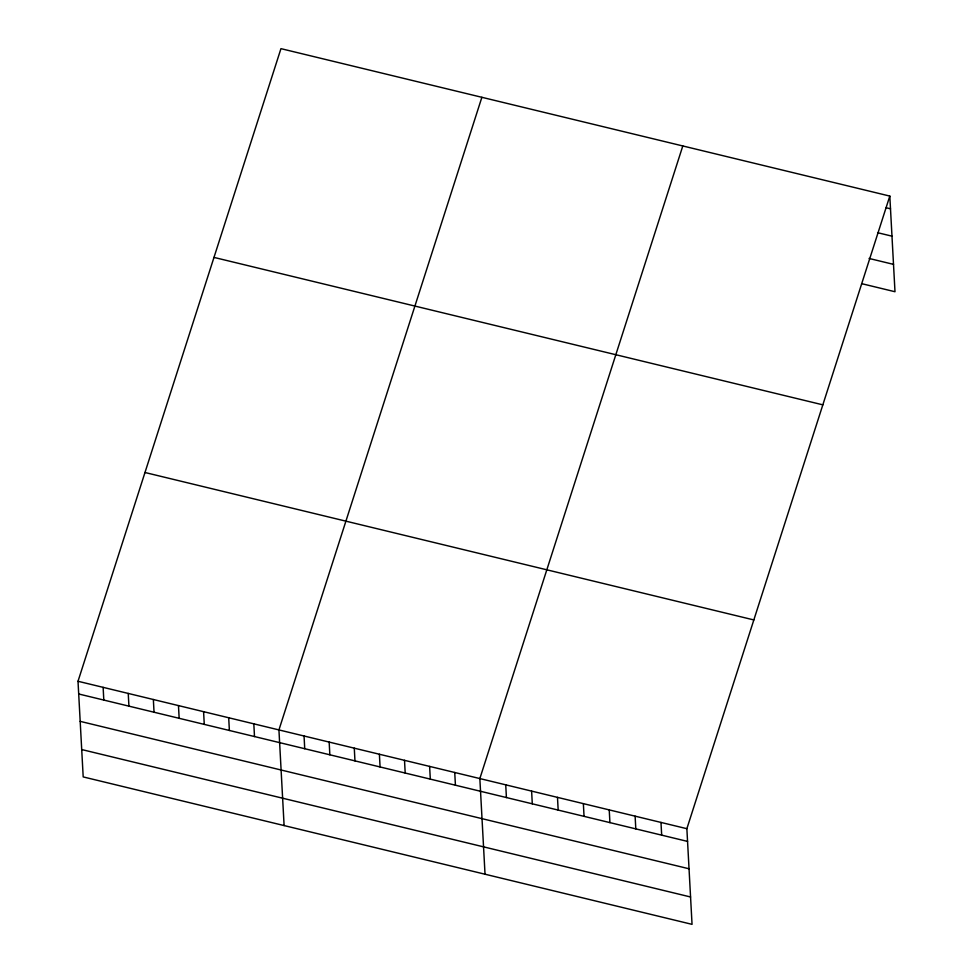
<?xml version="1.0" encoding="UTF-8"?>
<svg xmlns="http://www.w3.org/2000/svg" width="973" height="973" viewBox="0 0 973 973"><rect width="100%" height="100%" fill="white"/><g stroke="black" fill="none" stroke-linecap="round" stroke-linejoin="round"><path stroke-width="1.46" d="M889.809 196.084L686.865 828.692L692.046 924.35L83.192 776.916L78.01 681.27L280.954 48.65L889.809 196.084L894.99 291.73L861.932 283.727M481.878 97.3L278.935 729.92L284.104 825.566M682.803 145.95L479.847 778.57L485.028 874.228M886.196 207.76L890.502 208.806M877.61 232.693L891.986 236.171M869.071 258.453L893.518 264.364M213.975 257.407L822.842 404.841M144.977 472.501L753.844 619.935M78.01 681.27L686.865 828.692M78.691 693.98L687.558 841.414M80.175 721.358L689.042 868.78M81.708 749.551L690.562 896.984M660.983 822.428L661.676 835.15M635.114 816.165L635.807 828.887M609.232 809.901L609.925 822.623M583.362 803.637L584.043 816.347M557.48 797.361L558.174 810.083M531.611 791.098L532.292 803.82M505.729 784.834L506.422 797.556M454.732 772.489L455.425 785.211M429.616 766.408L430.309 779.13M404.513 760.327L405.194 773.049M379.397 754.245L380.078 766.967M354.281 748.164L354.963 760.886M329.166 742.083L329.847 754.805M304.05 736.002L304.731 748.724M253.819 723.839L254.5 736.561M228.704 717.758L229.385 730.468M203.588 711.677L204.269 724.386M178.473 705.595L179.154 718.305M153.357 699.514L154.038 712.224M128.241 693.433L128.923 706.143M103.126 687.352L103.807 700.061"/></g></svg>
